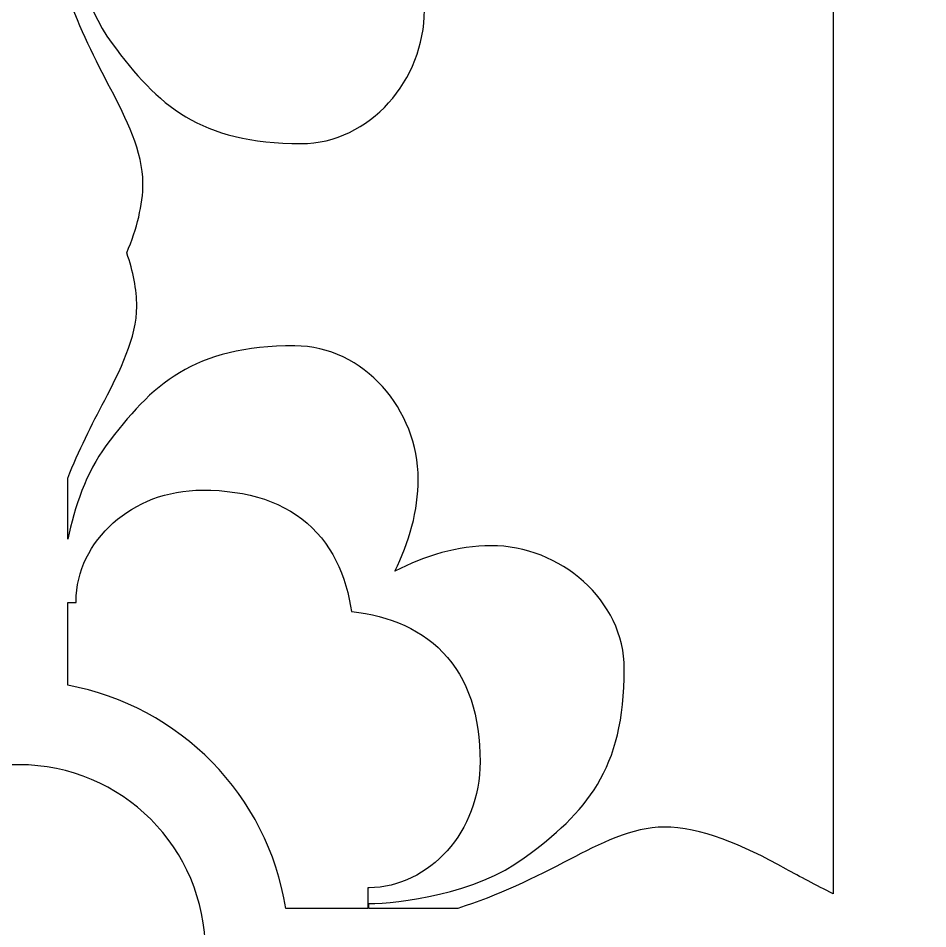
# Model space of a CAD drawing. Header units: centimetres. Extents: x -9.9 to 7.5, y -9.5 to 6.6.
# Drawn here: x 0.302 to 1.127, y -8.594 to -7.767 of the extents above; entities that cross this region are included whole.
import ezdxf

# ---------------------------------------------------------------- set-up
doc = ezdxf.new("R2010")
doc.units = ezdxf.units.CM
doc.header["$MEASUREMENT"] = 0
doc.layers.add('layer 1', color=7, linetype='Continuous')

msp = doc.modelspace()

# ---------------------------------------------------------------- linework, layer by layer
at = {"layer": 'layer 1', "color": 242}
for points, knots in [([(-0.77341, -9.47414), (-0.77341, -9.47414), (-0.77341, 6.55374), (-0.77341, 6.55374), (-0.77341, 6.55374), (-0.77341, 6.55374), (7.53147, 6.55374), (7.53147, 6.55374), (7.53147, 6.55374), (7.53147, 6.55374), (7.53147, -9.47414), (7.53147, -9.47414), (7.53147, -9.47414), (7.53147, -9.47414), (-0.77341, -9.47414), (-0.77341, -9.47414)], [0, 0, 0, 0, 0.2, 0.2, 0.2, 0.2, 0.4, 0.4, 0.4, 0.4, 0.6, 0.6, 0.6, 0.6, 1, 1, 1, 1]), ([(1.04143, -8.56208), (1.04143, -8.56208), (1.04143, -7.37795), (1.04143, -7.37795), (1.04143, -7.37795), (1.02586, -7.38599), (1.01133, -7.39373), (0.99876, -7.40056), (0.99876, -7.40056), (0.95845, -7.42297), (0.92149, -7.43864), (0.88788, -7.43864), (0.88788, -7.43864), (0.85988, -7.43864), (0.82851, -7.42297), (0.80274, -7.40951), (0.80274, -7.40951), (0.76241, -7.3881), (0.71724, -7.3667), (0.67078, -7.35686), (0.67078, -7.35686), (0.67078, -7.35686), (0.62017, -7.35686), (0.62017, -7.35686), (0.62017, -7.35686), (0.62017, -7.35686), (0.62017, -7.36919), (0.62017, -7.36919), (0.62017, -7.36919), (0.64705, -7.36919), (0.71763, -7.37815), (0.7613, -7.41064), (0.7613, -7.41064), (0.81732, -7.45208), (0.85203, -7.49016), (0.85203, -7.58202), (0.85203, -7.58202), (0.85203, -7.64475), (0.7938, -7.69403), (0.73106, -7.69403), (0.73106, -7.69403), (0.70267, -7.69403), (0.67337, -7.68577), (0.6474, -7.67267), (0.6474, -7.67267), (0.66159, -7.69953), (0.67066, -7.73028), (0.67066, -7.76002), (0.67066, -7.76002), (0.67066, -7.82276), (0.62139, -7.88099), (0.55866, -7.88099), (0.55866, -7.88099), (0.46679, -7.88099), (0.42872, -7.84628), (0.38728, -7.79026), (0.38728, -7.79026), (0.36131, -7.75535), (0.35037, -7.70325), (0.34703, -7.67001), (0.34703, -7.67001), (0.34703, -7.67001), (0.34703, -7.74634), (0.34703, -7.74634), (0.34703, -7.74634), (0.35784, -7.77623), (0.372, -7.80503), (0.38616, -7.83171), (0.38616, -7.83171), (0.39961, -7.85747), (0.41528, -7.88884), (0.41528, -7.91684), (0.41528, -7.91684), (0.41528, -7.93679), (0.40976, -7.95792), (0.40059, -7.98023), (0.40059, -7.98023), (0.40636, -7.99712), (0.40968, -8.0133), (0.40968, -8.02878), (0.40968, -8.02878), (0.40968, -8.05678), (0.39401, -8.08815), (0.38055, -8.11391), (0.38055, -8.11391), (0.36872, -8.1362), (0.3569, -8.15995), (0.34703, -8.18459), (0.34703, -8.18459), (0.34703, -8.18459), (0.34703, -8.23997), (0.34703, -8.23997), (0.34703, -8.23997), (0.35309, -8.21145), (0.36384, -8.17934), (0.38168, -8.15536), (0.38168, -8.15536), (0.42312, -8.09934), (0.46119, -8.06463), (0.55306, -8.06463), (0.55306, -8.06463), (0.61579, -8.06463), (0.66506, -8.12286), (0.66506, -8.1856), (0.66506, -8.1856), (0.66506, -8.21399), (0.6568, -8.24329), (0.64371, -8.26926), (0.64371, -8.26926), (0.67057, -8.25507), (0.70132, -8.246), (0.73106, -8.246), (0.73106, -8.246), (0.7938, -8.246), (0.85203, -8.29527), (0.85203, -8.358), (0.85203, -8.358), (0.85203, -8.44987), (0.81732, -8.48794), (0.7613, -8.52938), (0.7613, -8.52938), (0.71763, -8.56187), (0.64705, -8.57083), (0.62017, -8.57083), (0.62017, -8.57083), (0.62017, -8.57083), (0.62017, -8.57519), (0.62017, -8.57519), (0.62017, -8.57519), (0.62017, -8.57519), (0.70095, -8.57519), (0.70095, -8.57519), (0.70095, -8.57519), (0.73671, -8.56398), (0.7712, -8.54724), (0.80274, -8.5305), (0.80274, -8.5305), (0.82851, -8.51705), (0.85988, -8.50138), (0.88788, -8.50138), (0.88788, -8.50138), (0.92149, -8.50138), (0.95845, -8.51705), (0.99876, -8.53947), (0.99876, -8.53947), (1.01133, -8.54629), (1.02586, -8.55404), (1.04143, -8.56208)], [0, 0, 0, 0, 0.026316, 0.026316, 0.026316, 0.026316, 0.052632, 0.052632, 0.052632, 0.052632, 0.078947, 0.078947, 0.078947, 0.078947, 0.105263, 0.105263, 0.105263, 0.105263, 0.131579, 0.131579, 0.131579, 0.131579, 0.157895, 0.157895, 0.157895, 0.157895, 0.184211, 0.184211, 0.184211, 0.184211, 0.210526, 0.210526, 0.210526, 0.210526, 0.236842, 0.236842, 0.236842, 0.236842, 0.263158, 0.263158, 0.263158, 0.263158, 0.289474, 0.289474, 0.289474, 0.289474, 0.315789, 0.315789, 0.315789, 0.315789, 0.342105, 0.342105, 0.342105, 0.342105, 0.368421, 0.368421, 0.368421, 0.368421, 0.394737, 0.394737, 0.394737, 0.394737, 0.421053, 0.421053, 0.421053, 0.421053, 0.447368, 0.447368, 0.447368, 0.447368, 0.473684, 0.473684, 0.473684, 0.473684, 0.5, 0.5, 0.5, 0.5, 0.526316, 0.526316, 0.526316, 0.526316, 0.552632, 0.552632, 0.552632, 0.552632, 0.578947, 0.578947, 0.578947, 0.578947, 0.605263, 0.605263, 0.605263, 0.605263, 0.631579, 0.631579, 0.631579, 0.631579, 0.657895, 0.657895, 0.657895, 0.657895, 0.684211, 0.684211, 0.684211, 0.684211, 0.710526, 0.710526, 0.710526, 0.710526, 0.736842, 0.736842, 0.736842, 0.736842, 0.763158, 0.763158, 0.763158, 0.763158, 0.789474, 0.789474, 0.789474, 0.789474, 0.815789, 0.815789, 0.815789, 0.815789, 0.842105, 0.842105, 0.842105, 0.842105, 0.868421, 0.868421, 0.868421, 0.868421, 0.894737, 0.894737, 0.894737, 0.894737, 0.921053, 0.921053, 0.921053, 0.921053, 0.947368, 0.947368, 0.947368, 0.947368, 1, 1, 1, 1]), ([(0.34703, -8.29747), (0.34703, -8.29747), (0.34703, -8.37271), (0.34703, -8.37271), (0.34703, -8.37271), (0.44876, -8.39129), (0.52859, -8.47267), (0.54488, -8.57519), (0.54488, -8.57519), (0.54488, -8.57519), (0.61919, -8.57519), (0.61919, -8.57519), (0.61919, -8.57519), (0.61919, -8.57519), (0.61919, -8.55639), (0.61919, -8.55639), (0.61919, -8.55639), (0.61919, -8.55639), (0.62055, -8.55639), (0.62055, -8.55639), (0.62055, -8.55639), (0.62055, -8.55639), (0.62528, -8.55625), (0.62528, -8.55625), (0.62528, -8.55625), (0.62528, -8.55625), (0.63036, -8.55579), (0.63036, -8.55579), (0.63036, -8.55579), (0.63036, -8.55579), (0.63538, -8.55504), (0.63538, -8.55504), (0.63538, -8.55504), (0.63538, -8.55504), (0.64034, -8.55401), (0.64034, -8.55401), (0.64034, -8.55401), (0.64034, -8.55401), (0.6452, -8.5527), (0.6452, -8.5527), (0.6452, -8.5527), (0.6452, -8.5527), (0.64999, -8.55113), (0.64999, -8.55113), (0.64999, -8.55113), (0.64999, -8.55113), (0.65467, -8.54931), (0.65467, -8.54931), (0.65467, -8.54931), (0.65467, -8.54931), (0.65924, -8.54724), (0.65924, -8.54724), (0.65924, -8.54724), (0.65924, -8.54724), (0.66371, -8.54493), (0.66371, -8.54493), (0.66371, -8.54493), (0.66371, -8.54493), (0.66806, -8.5424), (0.66806, -8.5424), (0.66806, -8.5424), (0.66806, -8.5424), (0.67227, -8.53965), (0.67227, -8.53965), (0.67227, -8.53965), (0.67227, -8.53965), (0.67636, -8.53668), (0.67636, -8.53668), (0.67636, -8.53668), (0.67636, -8.53668), (0.68031, -8.53351), (0.68031, -8.53351), (0.68031, -8.53351), (0.68031, -8.53351), (0.68412, -8.53014), (0.68412, -8.53014), (0.68412, -8.53014), (0.68412, -8.53014), (0.68779, -8.52658), (0.68779, -8.52658), (0.68779, -8.52658), (0.68779, -8.52658), (0.6913, -8.52283), (0.6913, -8.52283), (0.6913, -8.52283), (0.6913, -8.52283), (0.69465, -8.5189), (0.69465, -8.5189), (0.69465, -8.5189), (0.69465, -8.5189), (0.69783, -8.51479), (0.69783, -8.51479), (0.69783, -8.51479), (0.69783, -8.51479), (0.70084, -8.51052), (0.70084, -8.51052), (0.70084, -8.51052), (0.70084, -8.51052), (0.70367, -8.50608), (0.70367, -8.50608), (0.70367, -8.50608), (0.70367, -8.50608), (0.70632, -8.50147), (0.70632, -8.50147), (0.70632, -8.50147), (0.70632, -8.50147), (0.70877, -8.49672), (0.70877, -8.49672), (0.70877, -8.49672), (0.70877, -8.49672), (0.71102, -8.49181), (0.71102, -8.49181), (0.71102, -8.49181), (0.71102, -8.49181), (0.71307, -8.48676), (0.71307, -8.48676), (0.71307, -8.48676), (0.71307, -8.48676), (0.7149, -8.48158), (0.7149, -8.48158), (0.7149, -8.48158), (0.7149, -8.48158), (0.71651, -8.47626), (0.71651, -8.47626), (0.71651, -8.47626), (0.71651, -8.47626), (0.71789, -8.47083), (0.71789, -8.47083), (0.71789, -8.47083), (0.71789, -8.47083), (0.71904, -8.46527), (0.71904, -8.46527), (0.71904, -8.46527), (0.71904, -8.46527), (0.71994, -8.4596), (0.71994, -8.4596), (0.71994, -8.4596), (0.71994, -8.4596), (0.72059, -8.45384), (0.72059, -8.45384), (0.72059, -8.45384), (0.72059, -8.45384), (0.72099, -8.44798), (0.72099, -8.44798), (0.72099, -8.44798), (0.72099, -8.44798), (0.72112, -8.4421), (0.72112, -8.4421), (0.72112, -8.4421), (0.72112, -8.4421), (0.72099, -8.43436), (0.72099, -8.43436), (0.72099, -8.43436), (0.72099, -8.43436), (0.72062, -8.4269), (0.72062, -8.4269), (0.72062, -8.4269), (0.72062, -8.4269), (0.72, -8.41963), (0.72, -8.41963), (0.72, -8.41963), (0.72, -8.41963), (0.71912, -8.41255), (0.71912, -8.41255), (0.71912, -8.41255), (0.71912, -8.41255), (0.71798, -8.40564), (0.71798, -8.40564), (0.71798, -8.40564), (0.71798, -8.40564), (0.71658, -8.39893), (0.71658, -8.39893), (0.71658, -8.39893), (0.71658, -8.39893), (0.71491, -8.39239), (0.71491, -8.39239), (0.71491, -8.39239), (0.71491, -8.39239), (0.71296, -8.38604), (0.71296, -8.38604), (0.71296, -8.38604), (0.71296, -8.38604), (0.71074, -8.37988), (0.71074, -8.37988), (0.71074, -8.37988), (0.71074, -8.37988), (0.70824, -8.37393), (0.70824, -8.37393), (0.70824, -8.37393), (0.70824, -8.37393), (0.70546, -8.36818), (0.70546, -8.36818), (0.70546, -8.36818), (0.70546, -8.36818), (0.70239, -8.36264), (0.70239, -8.36264), (0.70239, -8.36264), (0.70239, -8.36264), (0.69905, -8.35732), (0.69905, -8.35732), (0.69905, -8.35732), (0.69905, -8.35732), (0.69544, -8.35225), (0.69544, -8.35225), (0.69544, -8.35225), (0.69544, -8.35225), (0.69157, -8.34742), (0.69157, -8.34742), (0.69157, -8.34742), (0.69157, -8.34742), (0.68744, -8.34285), (0.68744, -8.34285), (0.68744, -8.34285), (0.68744, -8.34285), (0.68307, -8.33854), (0.68307, -8.33854), (0.68307, -8.33854), (0.68307, -8.33854), (0.67849, -8.33451), (0.67849, -8.33451), (0.67849, -8.33451), (0.67849, -8.33451), (0.67369, -8.33076), (0.67369, -8.33076), (0.67369, -8.33076), (0.67369, -8.33076), (0.6687, -8.32729), (0.6687, -8.32729), (0.6687, -8.32729), (0.6687, -8.32729), (0.66354, -8.32409), (0.66354, -8.32409), (0.66354, -8.32409), (0.66354, -8.32409), (0.65822, -8.32116), (0.65822, -8.32116), (0.65822, -8.32116), (0.65822, -8.32116), (0.65275, -8.3185), (0.65275, -8.3185), (0.65275, -8.3185), (0.65275, -8.3185), (0.64713, -8.31609), (0.64713, -8.31609), (0.64713, -8.31609), (0.64713, -8.31609), (0.6414, -8.31394), (0.6414, -8.31394), (0.6414, -8.31394), (0.6414, -8.31394), (0.63554, -8.31202), (0.63554, -8.31202), (0.63554, -8.31202), (0.63554, -8.31202), (0.62957, -8.31034), (0.62957, -8.31034), (0.62957, -8.31034), (0.62957, -8.31034), (0.6235, -8.30888), (0.6235, -8.30888), (0.6235, -8.30888), (0.6235, -8.30888), (0.61731, -8.30763), (0.61731, -8.30763), (0.61731, -8.30763), (0.61731, -8.30763), (0.61103, -8.30658), (0.61103, -8.30658), (0.61103, -8.30658), (0.61103, -8.30658), (0.60465, -8.30573), (0.60465, -8.30573), (0.60465, -8.30573), (0.60465, -8.30573), (0.60446, -8.30571), (0.60446, -8.30571), (0.60446, -8.30571), (0.60446, -8.30571), (0.60369, -8.3009), (0.60369, -8.3009), (0.60369, -8.3009), (0.60369, -8.3009), (0.60249, -8.29464), (0.60249, -8.29464), (0.60249, -8.29464), (0.60249, -8.29464), (0.60106, -8.28848), (0.60106, -8.28848), (0.60106, -8.28848), (0.60106, -8.28848), (0.59942, -8.28244), (0.59942, -8.28244), (0.59942, -8.28244), (0.59942, -8.28244), (0.59754, -8.27651), (0.59754, -8.27651), (0.59754, -8.27651), (0.59754, -8.27651), (0.59542, -8.27069), (0.59542, -8.27069), (0.59542, -8.27069), (0.59542, -8.27069), (0.59304, -8.26501), (0.59304, -8.26501), (0.59304, -8.26501), (0.59304, -8.26501), (0.59041, -8.25946), (0.59041, -8.25946), (0.59041, -8.25946), (0.59041, -8.25946), (0.58751, -8.25407), (0.58751, -8.25407), (0.58751, -8.25407), (0.58751, -8.25407), (0.58433, -8.24883), (0.58433, -8.24883), (0.58433, -8.24883), (0.58433, -8.24883), (0.58087, -8.24377), (0.58087, -8.24377), (0.58087, -8.24377), (0.58087, -8.24377), (0.57714, -8.2389), (0.57714, -8.2389), (0.57714, -8.2389), (0.57714, -8.2389), (0.57311, -8.23424), (0.57311, -8.23424), (0.57311, -8.23424), (0.57311, -8.23424), (0.56881, -8.2298), (0.56881, -8.2298), (0.56881, -8.2298), (0.56881, -8.2298), (0.56424, -8.22561), (0.56424, -8.22561), (0.56424, -8.22561), (0.56424, -8.22561), (0.5594, -8.22167), (0.5594, -8.22167), (0.5594, -8.22167), (0.5594, -8.22167), (0.55431, -8.218), (0.55431, -8.218), (0.55431, -8.218), (0.55431, -8.218), (0.54898, -8.2146), (0.54898, -8.2146), (0.54898, -8.2146), (0.54898, -8.2146), (0.54341, -8.21148), (0.54341, -8.21148), (0.54341, -8.21148), (0.54341, -8.21148), (0.53763, -8.20865), (0.53763, -8.20865), (0.53763, -8.20865), (0.53763, -8.20865), (0.53164, -8.2061), (0.53164, -8.2061), (0.53164, -8.2061), (0.53164, -8.2061), (0.52545, -8.20384), (0.52545, -8.20384), (0.52545, -8.20384), (0.52545, -8.20384), (0.51905, -8.20186), (0.51905, -8.20186), (0.51905, -8.20186), (0.51905, -8.20186), (0.51248, -8.20016), (0.51248, -8.20016), (0.51248, -8.20016), (0.51248, -8.20016), (0.50571, -8.19873), (0.50571, -8.19873), (0.50571, -8.19873), (0.50571, -8.19873), (0.49876, -8.19757), (0.49876, -8.19757), (0.49876, -8.19757), (0.49876, -8.19757), (0.49162, -8.19668), (0.49162, -8.19668), (0.49162, -8.19668), (0.49162, -8.19668), (0.48429, -8.19604), (0.48429, -8.19604), (0.48429, -8.19604), (0.48429, -8.19604), (0.47676, -8.19567), (0.47676, -8.19567), (0.47676, -8.19567), (0.47676, -8.19567), (0.46896, -8.19554), (0.46896, -8.19554), (0.46896, -8.19554), (0.46896, -8.19554), (0.46309, -8.19567), (0.46309, -8.19567), (0.46309, -8.19567), (0.46309, -8.19567), (0.45723, -8.19607), (0.45723, -8.19607), (0.45723, -8.19607), (0.45723, -8.19607), (0.45146, -8.19672), (0.45146, -8.19672), (0.45146, -8.19672), (0.45146, -8.19672), (0.44579, -8.19762), (0.44579, -8.19762), (0.44579, -8.19762), (0.44579, -8.19762), (0.44024, -8.19877), (0.44024, -8.19877), (0.44024, -8.19877), (0.44024, -8.19877), (0.4348, -8.20015), (0.4348, -8.20015), (0.4348, -8.20015), (0.4348, -8.20015), (0.42948, -8.20176), (0.42948, -8.20176), (0.42948, -8.20176), (0.42948, -8.20176), (0.4243, -8.20359), (0.4243, -8.20359), (0.4243, -8.20359), (0.4243, -8.20359), (0.41925, -8.20564), (0.41925, -8.20564), (0.41925, -8.20564), (0.41925, -8.20564), (0.41434, -8.20789), (0.41434, -8.20789), (0.41434, -8.20789), (0.41434, -8.20789), (0.40959, -8.21034), (0.40959, -8.21034), (0.40959, -8.21034), (0.40959, -8.21034), (0.40499, -8.21299), (0.40499, -8.21299), (0.40499, -8.21299), (0.40499, -8.21299), (0.40054, -8.21582), (0.40054, -8.21582), (0.40054, -8.21582), (0.40054, -8.21582), (0.39626, -8.21883), (0.39626, -8.21883), (0.39626, -8.21883), (0.39626, -8.21883), (0.39216, -8.22201), (0.39216, -8.22201), (0.39216, -8.22201), (0.39216, -8.22201), (0.38823, -8.22536), (0.38823, -8.22536), (0.38823, -8.22536), (0.38823, -8.22536), (0.38447, -8.22887), (0.38447, -8.22887), (0.38447, -8.22887), (0.38447, -8.22887), (0.38091, -8.23253), (0.38091, -8.23253), (0.38091, -8.23253), (0.38091, -8.23253), (0.37754, -8.23634), (0.37754, -8.23634), (0.37754, -8.23634), (0.37754, -8.23634), (0.37437, -8.24029), (0.37437, -8.24029), (0.37437, -8.24029), (0.37437, -8.24029), (0.37141, -8.24438), (0.37141, -8.24438), (0.37141, -8.24438), (0.37141, -8.24438), (0.36865, -8.2486), (0.36865, -8.2486), (0.36865, -8.2486), (0.36865, -8.2486), (0.36612, -8.25295), (0.36612, -8.25295), (0.36612, -8.25295), (0.36612, -8.25295), (0.36381, -8.25741), (0.36381, -8.25741), (0.36381, -8.25741), (0.36381, -8.25741), (0.36175, -8.26199), (0.36175, -8.26199), (0.36175, -8.26199), (0.36175, -8.26199), (0.35992, -8.26667), (0.35992, -8.26667), (0.35992, -8.26667), (0.35992, -8.26667), (0.35835, -8.27145), (0.35835, -8.27145), (0.35835, -8.27145), (0.35835, -8.27145), (0.35704, -8.27632), (0.35704, -8.27632), (0.35704, -8.27632), (0.35704, -8.27632), (0.356, -8.28127), (0.356, -8.28127), (0.356, -8.28127), (0.356, -8.28127), (0.35525, -8.2863), (0.35525, -8.2863), (0.35525, -8.2863), (0.35525, -8.2863), (0.3548, -8.29137), (0.3548, -8.29137), (0.3548, -8.29137), (0.3548, -8.29137), (0.35466, -8.2961), (0.35466, -8.2961), (0.35466, -8.2961), (0.35466, -8.2961), (0.35466, -8.29747), (0.35466, -8.29747), (0.35466, -8.29747), (0.35466, -8.29747), (0.34703, -8.29747), (0.34703, -8.29747)], [0, 0, 0, 0, 0.007463, 0.007463, 0.007463, 0.007463, 0.014925, 0.014925, 0.014925, 0.014925, 0.022388, 0.022388, 0.022388, 0.022388, 0.029851, 0.029851, 0.029851, 0.029851, 0.037313, 0.037313, 0.037313, 0.037313, 0.044776, 0.044776, 0.044776, 0.044776, 0.052239, 0.052239, 0.052239, 0.052239, 0.059701, 0.059701, 0.059701, 0.059701, 0.067164, 0.067164, 0.067164, 0.067164, 0.074627, 0.074627, 0.074627, 0.074627, 0.08209, 0.08209, 0.08209, 0.08209, 0.089552, 0.089552, 0.089552, 0.089552, 0.097015, 0.097015, 0.097015, 0.097015, 0.104478, 0.104478, 0.104478, 0.104478, 0.11194, 0.11194, 0.11194, 0.11194, 0.119403, 0.119403, 0.119403, 0.119403, 0.126866, 0.126866, 0.126866, 0.126866, 0.134328, 0.134328, 0.134328, 0.134328, 0.141791, 0.141791, 0.141791, 0.141791, 0.149254, 0.149254, 0.149254, 0.149254, 0.156716, 0.156716, 0.156716, 0.156716, 0.164179, 0.164179, 0.164179, 0.164179, 0.171642, 0.171642, 0.171642, 0.171642, 0.179104, 0.179104, 0.179104, 0.179104, 0.186567, 0.186567, 0.186567, 0.186567, 0.19403, 0.19403, 0.19403, 0.19403, 0.201493, 0.201493, 0.201493, 0.201493, 0.208955, 0.208955, 0.208955, 0.208955, 0.216418, 0.216418, 0.216418, 0.216418, 0.223881, 0.223881, 0.223881, 0.223881, 0.231343, 0.231343, 0.231343, 0.231343, 0.238806, 0.238806, 0.238806, 0.238806, 0.246269, 0.246269, 0.246269, 0.246269, 0.253731, 0.253731, 0.253731, 0.253731, 0.261194, 0.261194, 0.261194, 0.261194, 0.268657, 0.268657, 0.268657, 0.268657, 0.276119, 0.276119, 0.276119, 0.276119, 0.283582, 0.283582, 0.283582, 0.283582, 0.291045, 0.291045, 0.291045, 0.291045, 0.298507, 0.298507, 0.298507, 0.298507, 0.30597, 0.30597, 0.30597, 0.30597, 0.313433, 0.313433, 0.313433, 0.313433, 0.320896, 0.320896, 0.320896, 0.320896, 0.328358, 0.328358, 0.328358, 0.328358, 0.335821, 0.335821, 0.335821, 0.335821, 0.343284, 0.343284, 0.343284, 0.343284, 0.350746, 0.350746, 0.350746, 0.350746, 0.358209, 0.358209, 0.358209, 0.358209, 0.365672, 0.365672, 0.365672, 0.365672, 0.373134, 0.373134, 0.373134, 0.373134, 0.380597, 0.380597, 0.380597, 0.380597, 0.38806, 0.38806, 0.38806, 0.38806, 0.395522, 0.395522, 0.395522, 0.395522, 0.402985, 0.402985, 0.402985, 0.402985, 0.410448, 0.410448, 0.410448, 0.410448, 0.41791, 0.41791, 0.41791, 0.41791, 0.425373, 0.425373, 0.425373, 0.425373, 0.432836, 0.432836, 0.432836, 0.432836, 0.440299, 0.440299, 0.440299, 0.440299, 0.447761, 0.447761, 0.447761, 0.447761, 0.455224, 0.455224, 0.455224, 0.455224, 0.462687, 0.462687, 0.462687, 0.462687, 0.470149, 0.470149, 0.470149, 0.470149, 0.477612, 0.477612, 0.477612, 0.477612, 0.485075, 0.485075, 0.485075, 0.485075, 0.492537, 0.492537, 0.492537, 0.492537, 0.5, 0.5, 0.5, 0.5, 0.507463, 0.507463, 0.507463, 0.507463, 0.514925, 0.514925, 0.514925, 0.514925, 0.522388, 0.522388, 0.522388, 0.522388, 0.529851, 0.529851, 0.529851, 0.529851, 0.537313, 0.537313, 0.537313, 0.537313, 0.544776, 0.544776, 0.544776, 0.544776, 0.552239, 0.552239, 0.552239, 0.552239, 0.559701, 0.559701, 0.559701, 0.559701, 0.567164, 0.567164, 0.567164, 0.567164, 0.574627, 0.574627, 0.574627, 0.574627, 0.58209, 0.58209, 0.58209, 0.58209, 0.589552, 0.589552, 0.589552, 0.589552, 0.597015, 0.597015, 0.597015, 0.597015, 0.604478, 0.604478, 0.604478, 0.604478, 0.61194, 0.61194, 0.61194, 0.61194, 0.619403, 0.619403, 0.619403, 0.619403, 0.626866, 0.626866, 0.626866, 0.626866, 0.634328, 0.634328, 0.634328, 0.634328, 0.641791, 0.641791, 0.641791, 0.641791, 0.649254, 0.649254, 0.649254, 0.649254, 0.656716, 0.656716, 0.656716, 0.656716, 0.664179, 0.664179, 0.664179, 0.664179, 0.671642, 0.671642, 0.671642, 0.671642, 0.679104, 0.679104, 0.679104, 0.679104, 0.686567, 0.686567, 0.686567, 0.686567, 0.69403, 0.69403, 0.69403, 0.69403, 0.701493, 0.701493, 0.701493, 0.701493, 0.708955, 0.708955, 0.708955, 0.708955, 0.716418, 0.716418, 0.716418, 0.716418, 0.723881, 0.723881, 0.723881, 0.723881, 0.731343, 0.731343, 0.731343, 0.731343, 0.738806, 0.738806, 0.738806, 0.738806, 0.746269, 0.746269, 0.746269, 0.746269, 0.753731, 0.753731, 0.753731, 0.753731, 0.761194, 0.761194, 0.761194, 0.761194, 0.768657, 0.768657, 0.768657, 0.768657, 0.776119, 0.776119, 0.776119, 0.776119, 0.783582, 0.783582, 0.783582, 0.783582, 0.791045, 0.791045, 0.791045, 0.791045, 0.798507, 0.798507, 0.798507, 0.798507, 0.80597, 0.80597, 0.80597, 0.80597, 0.813433, 0.813433, 0.813433, 0.813433, 0.820896, 0.820896, 0.820896, 0.820896, 0.828358, 0.828358, 0.828358, 0.828358, 0.835821, 0.835821, 0.835821, 0.835821, 0.843284, 0.843284, 0.843284, 0.843284, 0.850746, 0.850746, 0.850746, 0.850746, 0.858209, 0.858209, 0.858209, 0.858209, 0.865672, 0.865672, 0.865672, 0.865672, 0.873134, 0.873134, 0.873134, 0.873134, 0.880597, 0.880597, 0.880597, 0.880597, 0.88806, 0.88806, 0.88806, 0.88806, 0.895522, 0.895522, 0.895522, 0.895522, 0.902985, 0.902985, 0.902985, 0.902985, 0.910448, 0.910448, 0.910448, 0.910448, 0.91791, 0.91791, 0.91791, 0.91791, 0.925373, 0.925373, 0.925373, 0.925373, 0.932836, 0.932836, 0.932836, 0.932836, 0.940299, 0.940299, 0.940299, 0.940299, 0.947761, 0.947761, 0.947761, 0.947761, 0.955224, 0.955224, 0.955224, 0.955224, 0.962687, 0.962687, 0.962687, 0.962687, 0.970149, 0.970149, 0.970149, 0.970149, 0.977612, 0.977612, 0.977612, 0.977612, 0.985075, 0.985075, 0.985075, 0.985075, 1, 1, 1, 1]), ([(0.13354, -8.61395), (0.13354, -8.52054), (0.20929, -8.44479), (0.3027, -8.44479), (0.3027, -8.44479), (0.39612, -8.44479), (0.47187, -8.52054), (0.47187, -8.61395), (0.47187, -8.61395), (0.47187, -8.70737), (0.39612, -8.78312), (0.3027, -8.78312), (0.3027, -8.78312), (0.20929, -8.78312), (0.13354, -8.70737), (0.13354, -8.61395)], [0, 0, 0, 0, 0.2, 0.2, 0.2, 0.2, 0.4, 0.4, 0.4, 0.4, 0.6, 0.6, 0.6, 0.6, 1, 1, 1, 1])]:
    msp.add_open_spline(points, degree=3, knots=knots, dxfattribs=at)

doc.saveas('drawing.dxf')
